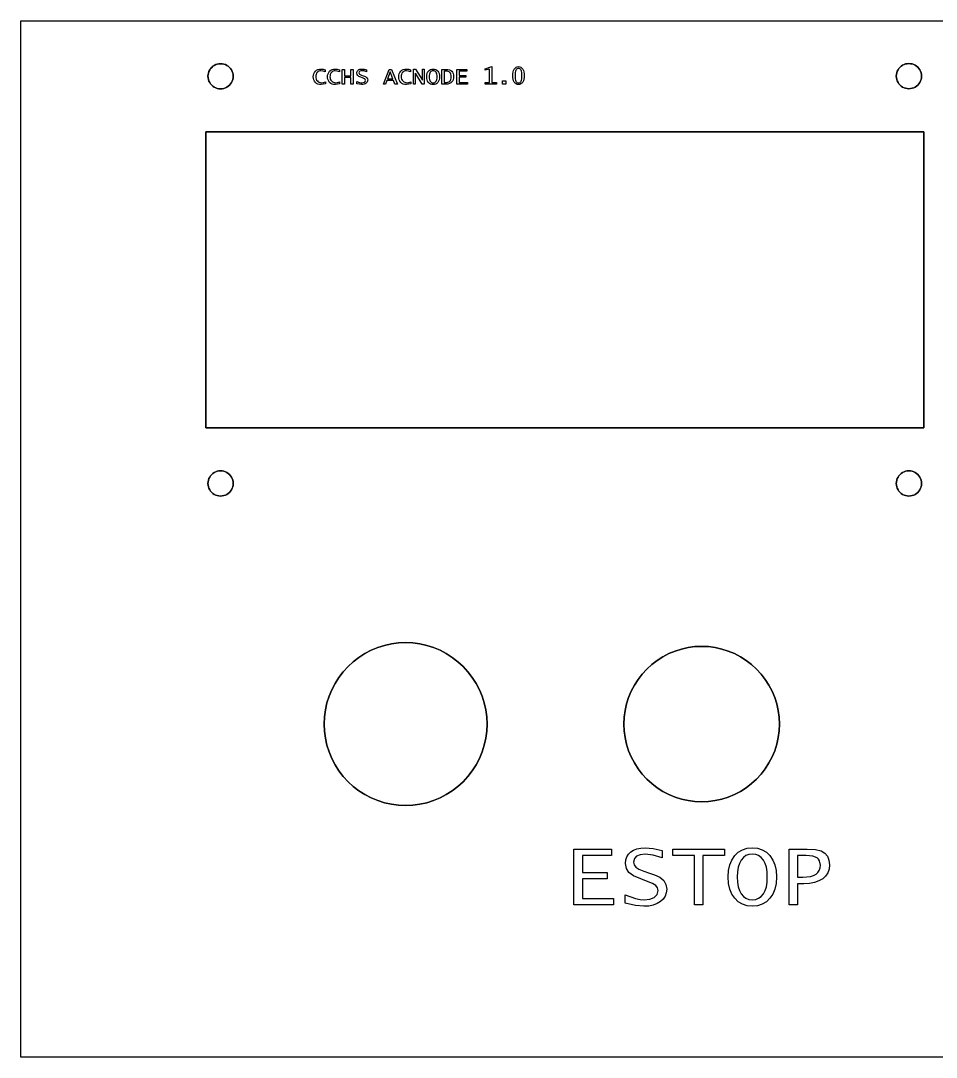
# Model space of a CAD drawing. Header units: metres. Extents: x 0 to 215, y 0 to 140.
# Drawn here: x 0 to 123.7, y 0 to 140 of the extents above; entities that cross this region are included whole.
import ezdxf

# ---------------------------------------------------------------- set-up
doc = ezdxf.new("R2010")
doc.units = ezdxf.units.M

msp = doc.modelspace()

# ---------------------------------------------------------------- linework, layer by layer
at = {"layer": 'CCHS ACNODE 1.0'}
for p, q in [((39.6, 132.85), (39.69, 133.03)), ((39.69, 133.03), (39.82, 133.19)), ((39.82, 133.19), (39.97, 133.31)), ((39.97, 133.31), (40.15, 133.41)), ((40.05, 133.02), (39.97, 132.9)), ((40.16, 133.12), (40.05, 133.02)), ((40.15, 133.41), (40.35, 133.46)), ((40.28, 133.19), (40.16, 133.12)), ((40.42, 133.23), (40.28, 133.19)), ((40.35, 133.46), (40.57, 133.48)), ((40.56, 133.25), (40.42, 133.23)), ((40.84, 133.21), (40.56, 133.25)), ((40.57, 133.48), (40.85, 133.46)), ((41.14, 133.11), (40.84, 133.21)), ((40.85, 133.46), (41.14, 133.39)), ((41.14, 133.39), (41.14, 133.11)), ((41.52, 132.85), (41.61, 133.03)), ((41.61, 133.03), (41.74, 133.19)), ((41.74, 133.19), (41.89, 133.31)), ((41.89, 133.31), (42.07, 133.41)), ((41.98, 133.02), (41.89, 132.9)), ((42.08, 133.12), (41.98, 133.02)), ((42.07, 133.41), (42.27, 133.46)), ((42.2, 133.19), (42.08, 133.12)), ((42.34, 133.23), (42.2, 133.19)), ((42.27, 133.46), (42.5, 133.48)), ((42.49, 133.25), (42.34, 133.23)), ((42.77, 133.21), (42.49, 133.25)), ((42.5, 133.48), (42.77, 133.46)), ((42.77, 133.46), (43.06, 133.39)), ((43.06, 133.11), (42.77, 133.21)), ((43.06, 133.39), (43.06, 133.11)), ((43.44, 131.43), (43.44, 133.43)), ((43.44, 133.43), (43.75, 133.43)), ((43.75, 133.43), (43.75, 132.56)), ((44.6, 132.56), (44.6, 133.43)), ((44.6, 133.43), (44.9, 133.43)), ((44.9, 133.43), (44.9, 131.43)), ((45.41, 132.91), (45.42, 133.04)), ((45.42, 133.04), (45.45, 133.15)), ((45.45, 133.15), (45.51, 133.25)), ((45.51, 133.25), (45.59, 133.33)), ((45.59, 133.33), (45.69, 133.4)), ((45.69, 133.4), (45.81, 133.44)), ((45.72, 133.09), (45.69, 132.97)), ((45.8, 133.18), (45.72, 133.09)), ((45.93, 133.23), (45.8, 133.18)), ((45.81, 133.44), (45.95, 133.47)), ((46.11, 133.25), (45.93, 133.23)), ((45.95, 133.47), (46.1, 133.48)), ((46.1, 133.48), (46.39, 133.46)), ((46.39, 133.22), (46.11, 133.25)), ((46.39, 133.46), (46.71, 133.38)), ((46.71, 133.12), (46.39, 133.22)), ((46.71, 133.38), (46.71, 133.12)), ((49, 131.43), (49.79, 133.43)), ((49.91, 133.12), (49.55, 132.16)), ((49.79, 133.43), (50.1, 133.43)), ((50.28, 132.16), (49.91, 133.12)), ((50.1, 133.43), (50.89, 131.43)), ((51.14, 132.85), (51.23, 133.03)), ((51.23, 133.03), (51.36, 133.19)), ((51.36, 133.19), (51.51, 133.31)), ((51.51, 133.31), (51.69, 133.41)), ((51.59, 133.02), (51.51, 132.9)), ((51.7, 133.12), (51.59, 133.02)), ((51.69, 133.41), (51.89, 133.46)), ((51.82, 133.19), (51.7, 133.12)), ((51.96, 133.23), (51.82, 133.19)), ((51.89, 133.46), (52.11, 133.48)), ((52.1, 133.25), (51.96, 133.23)), ((52.38, 133.21), (52.1, 133.25)), ((52.11, 133.48), (52.39, 133.46)), ((52.68, 133.11), (52.38, 133.21)), ((52.39, 133.46), (52.68, 133.39)), ((52.68, 133.39), (52.68, 133.11)), ((53.06, 131.43), (53.06, 133.44)), ((53.06, 133.44), (53.35, 133.44)), ((53.35, 133.44), (54.27, 131.98)), ((54.27, 131.98), (54.27, 133.44)), ((54.27, 133.44), (54.52, 133.44)), ((54.52, 133.44), (54.52, 131.43)), ((54.91, 132.86), (54.98, 133.04)), ((54.98, 133.04), (55.08, 133.2)), ((55.08, 133.2), (55.21, 133.32)), ((55.21, 133.32), (55.36, 133.41)), ((55.32, 133.04), (55.26, 132.92)), ((55.39, 133.13), (55.32, 133.04)), ((55.36, 133.41), (55.53, 133.46)), ((55.49, 133.2), (55.39, 133.13)), ((55.59, 133.24), (55.49, 133.2)), ((55.53, 133.46), (55.72, 133.48)), ((55.71, 133.25), (55.59, 133.24)), ((55.84, 133.24), (55.71, 133.25)), ((55.72, 133.48), (55.9, 133.46)), ((55.94, 133.2), (55.84, 133.24)), ((55.9, 133.46), (56.07, 133.41)), ((56.04, 133.13), (55.94, 133.2)), ((56.11, 133.04), (56.04, 133.13)), ((56.07, 133.41), (56.22, 133.32)), ((56.18, 132.92), (56.11, 133.04)), ((56.22, 133.32), (56.35, 133.2)), ((56.35, 133.2), (56.45, 133.04)), ((56.45, 133.04), (56.52, 132.86)), ((56.88, 131.43), (56.88, 133.43)), ((56.88, 133.43), (57.48, 133.43)), ((57.42, 133.2), (57.19, 133.2)), ((57.19, 133.2), (57.19, 131.66)), ((57.61, 133.19), (57.42, 133.2)), ((57.48, 133.43), (57.72, 133.42)), ((57.76, 133.16), (57.61, 133.19)), ((57.72, 133.42), (57.92, 133.37)), ((57.89, 133.1), (57.76, 133.16)), ((57.98, 133.02), (57.89, 133.1)), ((57.92, 133.37), (58.09, 133.3)), ((58.06, 132.92), (57.98, 133.02)), ((58.09, 133.3), (58.23, 133.19)), ((58.23, 133.19), (58.34, 133.06)), ((58.34, 133.06), (58.42, 132.89)), ((58.94, 131.43), (58.94, 133.43)), ((58.94, 133.43), (60.29, 133.43)), ((60.29, 133.2), (59.24, 133.2)), ((59.24, 133.2), (59.24, 132.59)), ((60.29, 133.43), (60.29, 133.2)), ((62.73, 133.51), (63.66, 133.8)), ((62.73, 133.32), (62.73, 133.51)), ((63.35, 133.46), (62.73, 133.32)), ((63.35, 131.66), (63.35, 133.46)), ((63.66, 133.8), (63.66, 131.66)), ((66.48, 132.85), (66.52, 133.08)), ((66.52, 133.08), (66.59, 133.29)), ((66.59, 133.29), (66.68, 133.47)), ((66.68, 133.47), (66.8, 133.61)), ((66.82, 133.01), (66.79, 132.59)), ((66.8, 133.61), (66.93, 133.71)), ((66.86, 133.18), (66.82, 133.01)), ((66.91, 133.32), (66.86, 133.18)), ((66.97, 133.43), (66.91, 133.32)), ((66.93, 133.71), (67.08, 133.78)), ((67.05, 133.5), (66.97, 133.43)), ((67.15, 133.55), (67.05, 133.5)), ((67.08, 133.78), (67.25, 133.8)), ((67.25, 133.57), (67.15, 133.55)), ((67.25, 133.8), (67.43, 133.78)), ((67.36, 133.55), (67.25, 133.57)), ((67.46, 133.5), (67.36, 133.55)), ((67.43, 133.78), (67.58, 133.71)), ((67.54, 133.43), (67.46, 133.5)), ((67.6, 133.32), (67.54, 133.43)), ((67.58, 133.71), (67.71, 133.61)), ((67.65, 133.18), (67.6, 133.32)), ((67.69, 133.01), (67.65, 133.18)), ((67.72, 132.59), (67.69, 133.01)), ((67.71, 133.61), (67.83, 133.47)), ((67.83, 133.47), (67.92, 133.29)), ((67.92, 133.29), (67.99, 133.08)), ((67.99, 133.08), (68.03, 132.85)), ((39.53, 132.42), (39.54, 132.65)), ((39.54, 132.2), (39.53, 132.42)), ((39.54, 132.65), (39.6, 132.85)), ((39.6, 132), (39.54, 132.2)), ((39.69, 131.82), (39.6, 132)), ((39.82, 131.67), (39.69, 131.82)), ((39.97, 131.54), (39.82, 131.67)), ((39.87, 132.61), (39.85, 132.44)), ((39.85, 132.44), (39.87, 132.27)), ((39.9, 132.76), (39.87, 132.61)), ((39.87, 132.27), (39.91, 132.12)), ((39.97, 132.9), (39.9, 132.76)), ((39.91, 132.12), (39.98, 131.98)), ((39.98, 131.98), (40.08, 131.86)), ((40.08, 131.86), (40.2, 131.76)), ((40.2, 131.76), (40.34, 131.69)), ((40.34, 131.69), (40.49, 131.65)), ((40.49, 131.65), (40.66, 131.63)), ((40.66, 131.63), (40.89, 131.66)), ((40.89, 131.66), (41.17, 131.75)), ((41.17, 131.75), (41.17, 131.49)), ((41.45, 132.42), (41.47, 132.65)), ((41.47, 132.2), (41.45, 132.42)), ((41.47, 132.65), (41.52, 132.85)), ((41.52, 132), (41.47, 132.2)), ((41.61, 131.82), (41.52, 132)), ((41.74, 131.67), (41.61, 131.82)), ((41.9, 131.54), (41.74, 131.67)), ((41.79, 132.61), (41.78, 132.44)), ((41.78, 132.44), (41.79, 132.27)), ((41.83, 132.76), (41.79, 132.61)), ((41.79, 132.27), (41.83, 132.12)), ((41.89, 132.9), (41.83, 132.76)), ((41.83, 132.12), (41.9, 131.98)), ((41.9, 131.98), (42, 131.86)), ((42, 131.86), (42.12, 131.76)), ((42.12, 131.76), (42.26, 131.69)), ((42.26, 131.69), (42.41, 131.65)), ((42.41, 131.65), (42.58, 131.63)), ((42.58, 131.63), (42.82, 131.66)), ((42.82, 131.66), (43.09, 131.75)), ((43.09, 131.75), (43.09, 131.49)), ((43.75, 132.56), (44.6, 132.56)), ((44.6, 132.33), (43.75, 132.33)), ((43.75, 132.33), (43.75, 131.43)), ((44.6, 131.43), (44.6, 132.33)), ((45.39, 131.49), (45.39, 131.8)), ((45.39, 131.8), (45.77, 131.66)), ((45.44, 132.73), (45.41, 132.91)), ((45.53, 132.59), (45.44, 132.73)), ((45.69, 132.48), (45.53, 132.59)), ((45.69, 132.97), (45.71, 132.87)), ((45.95, 132.36), (45.69, 132.48)), ((45.71, 132.87), (45.77, 132.79)), ((45.77, 132.79), (45.88, 132.72)), ((45.77, 131.66), (45.93, 131.63)), ((45.88, 132.72), (46.06, 132.64)), ((45.93, 131.63), (46.07, 131.61)), ((46.16, 132.29), (45.95, 132.36)), ((46.06, 132.64), (46.26, 132.57)), ((46.07, 131.61), (46.27, 131.64)), ((46.37, 132.2), (46.16, 132.29)), ((46.26, 132.57), (46.44, 132.51)), ((46.27, 131.64), (46.43, 131.7)), ((46.49, 132.13), (46.37, 132.2)), ((46.43, 131.7), (46.53, 131.81)), ((46.44, 132.51), (46.63, 132.42)), ((46.55, 132.05), (46.49, 132.13)), ((46.53, 131.81), (46.57, 131.94)), ((46.57, 131.94), (46.55, 132.05)), ((46.63, 132.42), (46.77, 132.3)), ((46.75, 131.64), (46.66, 131.55)), ((46.82, 131.74), (46.75, 131.64)), ((46.77, 132.3), (46.85, 132.16)), ((46.86, 131.86), (46.82, 131.74)), ((46.85, 132.16), (46.88, 131.99)), ((46.88, 131.99), (46.86, 131.86)), ((49.46, 131.93), (49.27, 131.43)), ((50.37, 131.93), (49.46, 131.93)), ((49.55, 132.16), (50.28, 132.16)), ((50.56, 131.43), (50.37, 131.93)), ((51.07, 132.42), (51.08, 132.65)), ((51.08, 132.2), (51.07, 132.42)), ((51.08, 132.65), (51.14, 132.85)), ((51.14, 132), (51.08, 132.2)), ((51.23, 131.82), (51.14, 132)), ((51.36, 131.67), (51.23, 131.82)), ((51.51, 131.54), (51.36, 131.67)), ((51.41, 132.61), (51.39, 132.44)), ((51.39, 132.44), (51.41, 132.27)), ((51.44, 132.76), (51.41, 132.61)), ((51.41, 132.27), (51.45, 132.12)), ((51.51, 132.9), (51.44, 132.76)), ((51.45, 132.12), (51.52, 131.98)), ((51.52, 131.98), (51.62, 131.86)), ((51.62, 131.86), (51.74, 131.76)), ((51.74, 131.76), (51.88, 131.69)), ((51.88, 131.69), (52.03, 131.65)), ((52.03, 131.65), (52.2, 131.63)), ((52.2, 131.63), (52.43, 131.66)), ((52.43, 131.66), (52.71, 131.75)), ((52.71, 131.75), (52.71, 131.49)), ((53.31, 132.9), (53.31, 131.43)), ((54.24, 131.43), (53.32, 132.9)), ((54.85, 132.43), (54.86, 132.66)), ((54.86, 132.2), (54.85, 132.43)), ((54.86, 132.66), (54.91, 132.86)), ((54.91, 132), (54.86, 132.2)), ((54.98, 131.82), (54.91, 132)), ((55.08, 131.67), (54.98, 131.82)), ((55.21, 131.54), (55.08, 131.67)), ((55.19, 132.62), (55.18, 132.43)), ((55.18, 132.43), (55.19, 132.25)), ((55.21, 132.78), (55.19, 132.62)), ((55.19, 132.25), (55.21, 132.08)), ((55.26, 132.92), (55.21, 132.78)), ((55.21, 132.08), (55.26, 131.94)), ((55.26, 131.94), (55.32, 131.83)), ((55.32, 131.83), (55.39, 131.73)), ((55.39, 131.73), (55.49, 131.67)), ((55.49, 131.67), (55.59, 131.63)), ((55.59, 131.63), (55.71, 131.61)), ((55.71, 131.61), (55.84, 131.63)), ((55.84, 131.63), (55.94, 131.67)), ((55.94, 131.67), (56.04, 131.73)), ((56.04, 131.73), (56.11, 131.83)), ((56.11, 131.83), (56.18, 131.94)), ((56.22, 132.78), (56.18, 132.92)), ((56.18, 131.94), (56.22, 132.08)), ((56.25, 132.62), (56.22, 132.78)), ((56.22, 132.08), (56.25, 132.25)), ((56.35, 131.67), (56.22, 131.54)), ((56.25, 132.43), (56.25, 132.62)), ((56.25, 132.25), (56.25, 132.43)), ((56.45, 131.82), (56.35, 131.67)), ((56.52, 132), (56.45, 131.82)), ((56.52, 132.86), (56.57, 132.66)), ((56.57, 132.2), (56.52, 132)), ((56.57, 132.66), (56.58, 132.43)), ((56.58, 132.43), (56.57, 132.2)), ((57.19, 131.66), (57.34, 131.66)), ((57.34, 131.66), (57.54, 131.67)), ((57.54, 131.67), (57.72, 131.71)), ((57.72, 131.71), (57.86, 131.76)), ((57.86, 131.76), (57.97, 131.84)), ((58.11, 131.6), (57.93, 131.51)), ((57.97, 131.84), (58.05, 131.94)), ((58.05, 131.94), (58.11, 132.07)), ((58.11, 132.78), (58.06, 132.92)), ((58.14, 132.62), (58.11, 132.78)), ((58.11, 132.07), (58.14, 132.23)), ((58.26, 131.75), (58.11, 131.6)), ((58.15, 132.42), (58.14, 132.62)), ((58.14, 132.23), (58.15, 132.42)), ((58.36, 131.9), (58.26, 131.75)), ((58.43, 132.07), (58.36, 131.9)), ((58.42, 132.89), (58.46, 132.7)), ((58.47, 132.26), (58.43, 132.07)), ((58.46, 132.7), (58.48, 132.47)), ((58.48, 132.47), (58.47, 132.26)), ((59.24, 132.59), (60.13, 132.59)), ((60.13, 132.36), (59.24, 132.36)), ((59.24, 132.36), (59.24, 131.66)), ((59.24, 131.66), (60.36, 131.66)), ((60.13, 132.59), (60.13, 132.36)), ((60.36, 131.66), (60.36, 131.43)), ((62.73, 131.43), (62.73, 131.66)), ((62.73, 131.66), (63.35, 131.66)), ((63.66, 131.66), (64.27, 131.66)), ((64.27, 131.66), (64.27, 131.43)), ((65.1, 131.43), (65.1, 131.89)), ((65.1, 131.89), (65.56, 131.89)), ((65.56, 131.89), (65.56, 131.43)), ((66.47, 132.59), (66.48, 132.85)), ((66.48, 132.32), (66.47, 132.59)), ((66.52, 132.09), (66.48, 132.32)), ((66.59, 131.88), (66.52, 132.09)), ((66.68, 131.7), (66.59, 131.88)), ((66.8, 131.56), (66.68, 131.7)), ((66.79, 132.59), (66.82, 132.16)), ((66.82, 132.16), (66.86, 131.99)), ((66.86, 131.99), (66.91, 131.85)), ((66.91, 131.85), (66.97, 131.74)), ((66.97, 131.74), (67.05, 131.67)), ((67.05, 131.67), (67.15, 131.62)), ((67.15, 131.62), (67.25, 131.6)), ((67.25, 131.6), (67.36, 131.62)), ((67.36, 131.62), (67.46, 131.67)), ((67.46, 131.67), (67.54, 131.74)), ((67.54, 131.74), (67.6, 131.85)), ((67.6, 131.85), (67.65, 131.99)), ((67.65, 131.99), (67.69, 132.16)), ((67.69, 132.16), (67.72, 132.59)), ((67.83, 131.7), (67.71, 131.56)), ((67.92, 131.88), (67.83, 131.7)), ((67.99, 132.09), (67.92, 131.88)), ((68.03, 132.32), (67.99, 132.09)), ((68.03, 132.85), (68.04, 132.59)), ((68.04, 132.59), (68.03, 132.32)), ((40.15, 131.45), (39.97, 131.54)), ((40.36, 131.4), (40.15, 131.45)), ((40.59, 131.38), (40.36, 131.4)), ((40.87, 131.41), (40.59, 131.38)), ((41.17, 131.49), (40.87, 131.41)), ((42.08, 131.45), (41.9, 131.54)), ((42.28, 131.4), (42.08, 131.45)), ((42.51, 131.38), (42.28, 131.4)), ((42.79, 131.41), (42.51, 131.38)), ((43.09, 131.49), (42.79, 131.41)), ((43.75, 131.43), (43.44, 131.43)), ((44.9, 131.43), (44.6, 131.43)), ((45.76, 131.41), (45.39, 131.49)), ((46.06, 131.38), (45.76, 131.41)), ((46.24, 131.39), (46.06, 131.38)), ((46.4, 131.42), (46.24, 131.39)), ((46.53, 131.48), (46.4, 131.42)), ((46.66, 131.55), (46.53, 131.48)), ((49.27, 131.43), (49, 131.43)), ((50.89, 131.43), (50.56, 131.43)), ((51.69, 131.45), (51.51, 131.54)), ((51.9, 131.4), (51.69, 131.45)), ((52.13, 131.38), (51.9, 131.4)), ((52.41, 131.41), (52.13, 131.38)), ((52.71, 131.49), (52.41, 131.41)), ((53.31, 131.43), (53.06, 131.43)), ((54.52, 131.43), (54.24, 131.43)), ((55.36, 131.45), (55.21, 131.54)), ((55.53, 131.4), (55.36, 131.45)), ((55.72, 131.38), (55.53, 131.4)), ((55.9, 131.4), (55.72, 131.38)), ((56.07, 131.45), (55.9, 131.4)), ((56.22, 131.54), (56.07, 131.45)), ((57.4, 131.43), (56.88, 131.43)), ((57.7, 131.45), (57.4, 131.43)), ((57.93, 131.51), (57.7, 131.45)), ((60.36, 131.43), (58.94, 131.43)), ((64.27, 131.43), (62.73, 131.43)), ((65.56, 131.43), (65.1, 131.43)), ((66.93, 131.46), (66.8, 131.56)), ((67.08, 131.39), (66.93, 131.46)), ((67.25, 131.37), (67.08, 131.39)), ((67.43, 131.39), (67.25, 131.37)), ((67.58, 131.46), (67.43, 131.39)), ((67.71, 131.56), (67.58, 131.46))]:
    msp.add_line(p, q, dxfattribs=at)
at = {"layer": 'ESTOP'}
for p, q in [((74.73, 20.58), (74.73, 28.12)), ((74.73, 28.12), (79.83, 28.12)), ((79.83, 28.12), (79.83, 27.25)), ((82.8, 27.98), (83.25, 28.16)), ((83.25, 28.16), (83.77, 28.26)), ((83.77, 28.26), (84.36, 28.3)), ((84.36, 28.3), (85.44, 28.21)), ((85.44, 28.21), (86.65, 27.94)), ((88.11, 27.25), (88.11, 28.12)), ((88.11, 28.12), (95.07, 28.12)), ((95.07, 28.12), (95.07, 27.25)), ((96.94, 27.7), (97.5, 28.03)), ((97.5, 28.03), (98.13, 28.23)), ((98.13, 28.23), (98.84, 28.3)), ((98.84, 28.3), (99.55, 28.23)), ((99.55, 28.23), (100.18, 28.03)), ((100.18, 28.03), (100.74, 27.7)), ((103.8, 20.58), (103.8, 28.12)), ((103.8, 28.12), (106.26, 28.12)), ((106.26, 28.12), (107.38, 28.06)), ((107.38, 28.06), (108.13, 27.88)), ((79.83, 27.25), (75.89, 27.25)), ((75.89, 27.25), (75.89, 24.96)), ((81.73, 26.17), (81.77, 26.65)), ((81.77, 26.65), (81.9, 27.07)), ((81.9, 27.07), (82.12, 27.43)), ((82.12, 27.43), (82.42, 27.74)), ((82.42, 27.74), (82.8, 27.98)), ((82.91, 26.83), (82.81, 26.37)), ((83.2, 27.16), (82.91, 26.83)), ((83.69, 27.36), (83.2, 27.16)), ((84.38, 27.43), (83.69, 27.36)), ((85.44, 27.31), (84.38, 27.43)), ((86.65, 26.94), (85.44, 27.31)), ((86.65, 27.94), (86.65, 26.94)), ((91.01, 27.25), (88.11, 27.25)), ((91.01, 20.58), (91.01, 27.25)), ((95.07, 27.25), (92.16, 27.25)), ((92.16, 27.25), (92.16, 20.58)), ((95.8, 25.97), (96.08, 26.64)), ((96.08, 26.64), (96.46, 27.23)), ((96.46, 27.23), (96.94, 27.7)), ((97.34, 26.63), (97.11, 26.18)), ((97.63, 26.98), (97.34, 26.63)), ((97.98, 27.23), (97.63, 26.98)), ((98.38, 27.38), (97.98, 27.23)), ((98.84, 27.43), (98.38, 27.38)), ((99.3, 27.38), (98.84, 27.43)), ((99.7, 27.23), (99.3, 27.38)), ((100.05, 26.98), (99.7, 27.23)), ((100.34, 26.63), (100.05, 26.98)), ((100.58, 26.18), (100.34, 26.63)), ((100.74, 27.7), (101.22, 27.23)), ((101.22, 27.23), (101.61, 26.64)), ((101.61, 26.64), (101.89, 25.97)), ((106.11, 27.25), (104.96, 27.25)), ((104.96, 27.25), (104.96, 24.31)), ((107, 27.17), (106.11, 27.25)), ((107.59, 26.95), (107, 27.17)), ((107.79, 26.77), (107.59, 26.95)), ((107.92, 26.55), (107.79, 26.77)), ((108.13, 27.88), (108.63, 27.58)), ((108.63, 27.58), (108.98, 27.16)), ((108.98, 27.16), (109.2, 26.63)), ((109.2, 26.63), (109.27, 25.98)), ((81.84, 25.49), (81.73, 26.17)), ((82.18, 24.96), (81.84, 25.49)), ((82.81, 26.37), (82.88, 25.98)), ((82.88, 25.98), (83.1, 25.68)), ((83.1, 25.68), (83.52, 25.42)), ((83.52, 25.42), (84.19, 25.14)), ((95.58, 24.35), (95.63, 25.21)), ((95.63, 25.21), (95.8, 25.97)), ((96.94, 25.66), (96.85, 25.05)), ((97.11, 26.18), (96.94, 25.66)), ((100.74, 25.66), (100.58, 26.18)), ((100.84, 25.05), (100.74, 25.66)), ((101.89, 25.97), (102.05, 25.21)), ((102.05, 25.21), (102.11, 24.35)), ((107.7, 24.95), (107.89, 25.23)), ((107.89, 25.23), (108, 25.57)), ((108.04, 25.95), (107.92, 26.55)), ((108, 25.57), (108.04, 25.95)), ((109.21, 25.42), (109.04, 24.92)), ((109.27, 25.98), (109.21, 25.42)), ((75.89, 24.96), (79.23, 24.96)), ((79.23, 24.09), (75.89, 24.09)), ((75.89, 24.09), (75.89, 21.45)), ((79.23, 24.96), (79.23, 24.09)), ((82.8, 24.51), (82.18, 24.96)), ((83.79, 24.08), (82.8, 24.51)), ((84.56, 23.8), (83.79, 24.08)), ((84.19, 25.14), (84.93, 24.88)), ((84.93, 24.88), (85.64, 24.64)), ((85.64, 24.64), (86.35, 24.31)), ((86.35, 24.31), (86.87, 23.87)), ((86.87, 23.87), (87.17, 23.33)), ((95.63, 23.49), (95.58, 24.35)), ((96.85, 25.05), (96.81, 24.35)), ((96.81, 24.35), (96.85, 23.65)), ((100.87, 24.35), (100.84, 25.05)), ((100.84, 23.65), (100.87, 24.35)), ((102.11, 24.35), (102.05, 23.49)), ((104.96, 24.31), (105.69, 24.31)), ((105.69, 24.31), (106.71, 24.41)), ((106.71, 24.41), (107.12, 24.54)), ((107.12, 24.54), (107.45, 24.72)), ((107.84, 23.82), (107.25, 23.61)), ((107.45, 24.72), (107.7, 24.95)), ((108.35, 24.12), (107.84, 23.82)), ((108.75, 24.48), (108.35, 24.12)), ((109.04, 24.92), (108.75, 24.48)), ((85.35, 23.47), (84.56, 23.8)), ((85.81, 23.2), (85.35, 23.47)), ((86.04, 22.9), (85.81, 23.2)), ((85.98, 22), (86.11, 22.51)), ((86.11, 22.51), (86.04, 22.9)), ((87.17, 23.33), (87.28, 22.69)), ((87.28, 22.69), (87.22, 22.2)), ((95.8, 22.72), (95.63, 23.49)), ((96.08, 22.05), (95.8, 22.72)), ((96.85, 23.65), (96.94, 23.04)), ((96.94, 23.04), (97.11, 22.51)), ((97.11, 22.51), (97.34, 22.07)), ((100.34, 22.07), (100.58, 22.51)), ((100.58, 22.51), (100.74, 23.04)), ((100.74, 23.04), (100.84, 23.65)), ((101.89, 22.72), (101.61, 22.05)), ((102.05, 23.49), (101.89, 22.72)), ((105.81, 23.44), (104.96, 23.44)), ((104.96, 23.44), (104.96, 20.58)), ((106.58, 23.48), (105.81, 23.44)), ((107.25, 23.61), (106.58, 23.48)), ((75.89, 21.45), (80.1, 21.45)), ((80.1, 21.45), (80.1, 20.58)), ((81.68, 20.81), (81.68, 21.96)), ((81.68, 21.96), (83.08, 21.44)), ((83.08, 21.44), (83.69, 21.31)), ((83.69, 21.31), (84.23, 21.27)), ((84.23, 21.27), (85, 21.35)), ((85, 21.35), (85.6, 21.6)), ((85.6, 21.6), (85.98, 22)), ((86.44, 21.02), (85.98, 20.75)), ((86.8, 21.36), (86.44, 21.02)), ((87.07, 21.75), (86.8, 21.36)), ((87.22, 22.2), (87.07, 21.75)), ((96.46, 21.47), (96.08, 22.05)), ((96.94, 21), (96.46, 21.47)), ((97.34, 22.07), (97.63, 21.72)), ((97.63, 21.72), (97.98, 21.47)), ((97.98, 21.47), (98.38, 21.32)), ((98.38, 21.32), (98.84, 21.27)), ((98.84, 21.27), (99.3, 21.32)), ((99.3, 21.32), (99.7, 21.47)), ((99.7, 21.47), (100.05, 21.72)), ((100.05, 21.72), (100.34, 22.07)), ((101.22, 21.47), (100.74, 21)), ((101.61, 22.05), (101.22, 21.47)), ((80.1, 20.58), (74.73, 20.58)), ((83.08, 20.5), (81.68, 20.81)), ((84.2, 20.4), (83.08, 20.5)), ((84.86, 20.43), (84.2, 20.4)), ((85.46, 20.55), (84.86, 20.43)), ((85.98, 20.75), (85.46, 20.55)), ((92.16, 20.58), (91.01, 20.58)), ((97.5, 20.66), (96.94, 21)), ((98.13, 20.46), (97.5, 20.66)), ((98.84, 20.4), (98.13, 20.46)), ((99.55, 20.46), (98.84, 20.4)), ((100.18, 20.66), (99.55, 20.46)), ((100.74, 21), (100.18, 20.66)), ((104.96, 20.58), (103.8, 20.58))]:
    msp.add_line(p, q, dxfattribs=at)
at = {"layer": 'Layer0'}
for points in [[(0, 0, 0), (0, 140, 0), (215, 140, 0), (215, 0, 0), (0, 0, 0)], [(28.69, 132.28, 0), (28.7, 132.5, 0), (28.69, 132.72, 0), (28.64, 132.94, 0), (28.57, 133.15, 0), (28.47, 133.35, 0), (28.35, 133.53, 0), (28.2, 133.7, 0), (28.03, 133.85, 0), (27.85, 133.97, 0), (27.65, 134.07, 0), (27.44, 134.14, 0), (27.22, 134.19, 0), (27, 134.2, 0), (26.78, 134.19, 0), (26.56, 134.14, 0), (26.35, 134.07, 0), (26.15, 133.97, 0), (25.97, 133.85, 0), (25.8, 133.7, 0), (25.65, 133.53, 0), (25.53, 133.35, 0), (25.43, 133.15, 0), (25.36, 132.94, 0), (25.31, 132.72, 0), (25.3, 132.5, 0), (25.31, 132.28, 0), (25.36, 132.06, 0), (25.43, 131.85, 0), (25.53, 131.65, 0), (25.65, 131.47, 0), (25.8, 131.3, 0), (25.97, 131.15, 0), (26.15, 131.03, 0), (26.35, 130.93, 0), (26.56, 130.86, 0), (26.78, 130.81, 0), (27, 130.8, 0), (27.22, 130.81, 0), (27.44, 130.86, 0), (27.65, 130.93, 0), (27.85, 131.03, 0), (28.03, 131.15, 0), (28.2, 131.3, 0), (28.35, 131.47, 0), (28.47, 131.65, 0), (28.57, 131.85, 0), (28.64, 132.06, 0), (28.69, 132.28, 0)], [(28.7, 132.5, 0), (28.69, 132.28, 0), (28.64, 132.06, 0), (28.57, 131.85, 0), (28.47, 131.65, 0), (28.35, 131.47, 0), (28.2, 131.3, 0), (28.03, 131.15, 0), (27.85, 131.03, 0), (27.65, 130.93, 0), (27.44, 130.86, 0), (27.22, 130.81, 0), (27, 130.8, 0), (26.78, 130.81, 0), (26.56, 130.86, 0), (26.35, 130.93, 0), (26.15, 131.03, 0), (25.97, 131.15, 0), (25.8, 131.3, 0), (25.65, 131.47, 0), (25.53, 131.65, 0), (25.43, 131.85, 0), (25.36, 132.06, 0), (25.31, 132.28, 0), (25.3, 132.5, 0), (25.31, 132.72, 0), (25.36, 132.94, 0), (25.43, 133.15, 0), (25.53, 133.35, 0), (25.65, 133.53, 0), (25.8, 133.7, 0), (25.97, 133.85, 0), (26.15, 133.97, 0), (26.35, 134.07, 0), (26.56, 134.14, 0), (26.78, 134.19, 0), (27, 134.2, 0), (27.22, 134.19, 0), (27.44, 134.14, 0), (27.65, 134.07, 0), (27.85, 133.97, 0), (28.03, 133.85, 0), (28.2, 133.7, 0), (28.35, 133.53, 0), (28.47, 133.35, 0), (28.57, 133.15, 0), (28.64, 132.94, 0), (28.69, 132.72, 0), (28.7, 132.5, 0)], [(121.69, 132.29, 0), (121.7, 132.51, 0), (121.69, 132.74, 0), (121.64, 132.95, 0), (121.57, 133.17, 0), (121.47, 133.36, 0), (121.35, 133.55, 0), (121.2, 133.72, 0), (121.03, 133.86, 0), (120.85, 133.99, 0), (120.65, 134.09, 0), (120.44, 134.16, 0), (120.22, 134.2, 0), (120, 134.21, 0), (119.78, 134.2, 0), (119.56, 134.16, 0), (119.35, 134.09, 0), (119.15, 133.99, 0), (118.97, 133.86, 0), (118.8, 133.72, 0), (118.65, 133.55, 0), (118.53, 133.36, 0), (118.43, 133.17, 0), (118.36, 132.95, 0), (118.31, 132.74, 0), (118.3, 132.51, 0), (118.31, 132.29, 0), (118.36, 132.07, 0), (118.43, 131.86, 0), (118.53, 131.66, 0), (118.65, 131.48, 0), (118.8, 131.31, 0), (118.97, 131.17, 0), (119.15, 131.04, 0), (119.35, 130.94, 0), (119.56, 130.87, 0), (119.78, 130.83, 0), (120, 130.81, 0), (120.22, 130.83, 0), (120.44, 130.87, 0), (120.65, 130.94, 0), (120.85, 131.04, 0), (121.03, 131.17, 0), (121.2, 131.31, 0), (121.35, 131.48, 0), (121.47, 131.66, 0), (121.57, 131.86, 0), (121.64, 132.07, 0), (121.69, 132.29, 0)], [(121.7, 132.51, 0), (121.69, 132.29, 0), (121.64, 132.07, 0), (121.57, 131.86, 0), (121.47, 131.66, 0), (121.35, 131.48, 0), (121.2, 131.31, 0), (121.03, 131.17, 0), (120.85, 131.04, 0), (120.65, 130.94, 0), (120.44, 130.87, 0), (120.22, 130.83, 0), (120, 130.81, 0), (119.78, 130.83, 0), (119.56, 130.87, 0), (119.35, 130.94, 0), (119.15, 131.04, 0), (118.97, 131.17, 0), (118.8, 131.31, 0), (118.65, 131.48, 0), (118.53, 131.66, 0), (118.43, 131.86, 0), (118.36, 132.07, 0), (118.31, 132.29, 0), (118.3, 132.51, 0), (118.31, 132.74, 0), (118.36, 132.95, 0), (118.43, 133.17, 0), (118.53, 133.36, 0), (118.65, 133.55, 0), (118.8, 133.72, 0), (118.97, 133.86, 0), (119.15, 133.99, 0), (119.35, 134.09, 0), (119.56, 134.16, 0), (119.78, 134.2, 0), (120, 134.21, 0), (120.22, 134.2, 0), (120.44, 134.16, 0), (120.65, 134.09, 0), (120.85, 133.99, 0), (121.03, 133.86, 0), (121.2, 133.72, 0), (121.35, 133.55, 0), (121.47, 133.36, 0), (121.57, 133.17, 0), (121.64, 132.95, 0), (121.69, 132.74, 0), (121.7, 132.51, 0)], [(25, 85, 0), (122, 85, 0), (122, 125, 0), (25, 125, 0), (25, 85, 0)], [(122, 85, 0), (25, 85, 0), (25, 125, 0), (122, 125, 0), (122, 85, 0)], [(28.69, 77.28, 0), (28.7, 77.5, 0), (28.69, 77.72, 0), (28.64, 77.94, 0), (28.57, 78.15, 0), (28.47, 78.35, 0), (28.35, 78.53, 0), (28.2, 78.7, 0), (28.03, 78.85, 0), (27.85, 78.97, 0), (27.65, 79.07, 0), (27.44, 79.14, 0), (27.22, 79.19, 0), (27, 79.2, 0), (26.78, 79.19, 0), (26.56, 79.14, 0), (26.35, 79.07, 0), (26.15, 78.97, 0), (25.97, 78.85, 0), (25.8, 78.7, 0), (25.65, 78.53, 0), (25.53, 78.35, 0), (25.43, 78.15, 0), (25.36, 77.94, 0), (25.31, 77.72, 0), (25.3, 77.5, 0), (25.31, 77.28, 0), (25.36, 77.06, 0), (25.43, 76.85, 0), (25.53, 76.65, 0), (25.65, 76.47, 0), (25.8, 76.3, 0), (25.97, 76.15, 0), (26.15, 76.03, 0), (26.35, 75.93, 0), (26.56, 75.86, 0), (26.78, 75.81, 0), (27, 75.8, 0), (27.22, 75.81, 0), (27.44, 75.86, 0), (27.65, 75.93, 0), (27.85, 76.03, 0), (28.03, 76.15, 0), (28.2, 76.3, 0), (28.35, 76.47, 0), (28.47, 76.65, 0), (28.57, 76.85, 0), (28.64, 77.06, 0), (28.69, 77.28, 0)], [(28.7, 77.5, 0), (28.69, 77.28, 0), (28.64, 77.06, 0), (28.57, 76.85, 0), (28.47, 76.65, 0), (28.35, 76.47, 0), (28.2, 76.3, 0), (28.03, 76.15, 0), (27.85, 76.03, 0), (27.65, 75.93, 0), (27.44, 75.86, 0), (27.22, 75.81, 0), (27, 75.8, 0), (26.78, 75.81, 0), (26.56, 75.86, 0), (26.35, 75.93, 0), (26.15, 76.03, 0), (25.97, 76.15, 0), (25.8, 76.3, 0), (25.65, 76.47, 0), (25.53, 76.65, 0), (25.43, 76.85, 0), (25.36, 77.06, 0), (25.31, 77.28, 0), (25.3, 77.5, 0), (25.31, 77.72, 0), (25.36, 77.94, 0), (25.43, 78.15, 0), (25.53, 78.35, 0), (25.65, 78.53, 0), (25.8, 78.7, 0), (25.97, 78.85, 0), (26.15, 78.97, 0), (26.35, 79.07, 0), (26.56, 79.14, 0), (26.78, 79.19, 0), (27, 79.2, 0), (27.22, 79.19, 0), (27.44, 79.14, 0), (27.65, 79.07, 0), (27.85, 78.97, 0), (28.03, 78.85, 0), (28.2, 78.7, 0), (28.35, 78.53, 0), (28.47, 78.35, 0), (28.57, 78.15, 0), (28.64, 77.94, 0), (28.69, 77.72, 0), (28.7, 77.5, 0)], [(121.69, 77.28, 0), (121.7, 77.5, 0), (121.69, 77.72, 0), (121.64, 77.94, 0), (121.57, 78.15, 0), (121.47, 78.35, 0), (121.35, 78.53, 0), (121.2, 78.7, 0), (121.03, 78.85, 0), (120.85, 78.97, 0), (120.65, 79.07, 0), (120.44, 79.14, 0), (120.22, 79.19, 0), (120, 79.2, 0), (119.78, 79.19, 0), (119.56, 79.14, 0), (119.35, 79.07, 0), (119.15, 78.97, 0), (118.97, 78.85, 0), (118.8, 78.7, 0), (118.65, 78.53, 0), (118.53, 78.35, 0), (118.43, 78.15, 0), (118.36, 77.94, 0), (118.31, 77.72, 0), (118.3, 77.5, 0), (118.31, 77.28, 0), (118.36, 77.06, 0), (118.43, 76.85, 0), (118.53, 76.65, 0), (118.65, 76.47, 0), (118.8, 76.3, 0), (118.97, 76.15, 0), (119.15, 76.03, 0), (119.35, 75.93, 0), (119.56, 75.86, 0), (119.78, 75.81, 0), (120, 75.8, 0), (120.22, 75.81, 0), (120.44, 75.86, 0), (120.65, 75.93, 0), (120.85, 76.03, 0), (121.03, 76.15, 0), (121.2, 76.3, 0), (121.35, 76.47, 0), (121.47, 76.65, 0), (121.57, 76.85, 0), (121.64, 77.06, 0), (121.69, 77.28, 0)], [(121.7, 77.5, 0), (121.69, 77.28, 0), (121.64, 77.06, 0), (121.57, 76.85, 0), (121.47, 76.65, 0), (121.35, 76.47, 0), (121.2, 76.3, 0), (121.03, 76.15, 0), (120.85, 76.03, 0), (120.65, 75.93, 0), (120.44, 75.86, 0), (120.22, 75.81, 0), (120, 75.8, 0), (119.78, 75.81, 0), (119.56, 75.86, 0), (119.35, 75.93, 0), (119.15, 76.03, 0), (118.97, 76.15, 0), (118.8, 76.3, 0), (118.65, 76.47, 0), (118.53, 76.65, 0), (118.43, 76.85, 0), (118.36, 77.06, 0), (118.31, 77.28, 0), (118.3, 77.5, 0), (118.31, 77.72, 0), (118.36, 77.94, 0), (118.43, 78.15, 0), (118.53, 78.35, 0), (118.65, 78.53, 0), (118.8, 78.7, 0), (118.97, 78.85, 0), (119.15, 78.97, 0), (119.35, 79.07, 0), (119.56, 79.14, 0), (119.78, 79.19, 0), (120, 79.2, 0), (120.22, 79.19, 0), (120.44, 79.14, 0), (120.65, 79.07, 0), (120.85, 78.97, 0), (121.03, 78.85, 0), (121.2, 78.7, 0), (121.35, 78.53, 0), (121.47, 78.35, 0), (121.57, 78.15, 0), (121.64, 77.94, 0), (121.69, 77.72, 0), (121.7, 77.5, 0)], [(63, 45, 0), (62.96, 44.04, 0), (62.83, 43.09, 0), (62.63, 42.15, 0), (62.34, 41.24, 0), (61.97, 40.35, 0), (61.53, 39.5, 0), (61.01, 38.69, 0), (60.43, 37.93, 0), (59.78, 37.22, 0), (59.07, 36.57, 0), (58.31, 35.99, 0), (57.5, 35.47, 0), (56.65, 35.03, 0), (55.76, 34.66, 0), (54.85, 34.37, 0), (53.91, 34.17, 0), (52.96, 34.04, 0), (52, 34, 0), (51.04, 34.04, 0), (50.09, 34.17, 0), (49.15, 34.37, 0), (48.24, 34.66, 0), (47.35, 35.03, 0), (46.5, 35.47, 0), (45.69, 35.99, 0), (44.93, 36.57, 0), (44.22, 37.22, 0), (43.57, 37.93, 0), (42.99, 38.69, 0), (42.47, 39.5, 0), (42.03, 40.35, 0), (41.66, 41.24, 0), (41.37, 42.15, 0), (41.17, 43.09, 0), (41.04, 44.04, 0), (41, 45, 0), (41.04, 45.96, 0), (41.17, 46.91, 0), (41.37, 47.85, 0), (41.66, 48.76, 0), (42.03, 49.65, 0), (42.47, 50.5, 0), (42.99, 51.31, 0), (43.57, 52.07, 0), (44.22, 52.78, 0), (44.93, 53.43, 0), (45.69, 54.01, 0), (46.5, 54.53, 0), (47.35, 54.97, 0), (48.24, 55.34, 0), (49.15, 55.63, 0), (50.09, 55.83, 0), (51.04, 55.96, 0), (52, 56, 0), (52.96, 55.96, 0), (53.91, 55.83, 0), (54.85, 55.63, 0), (55.76, 55.34, 0), (56.65, 54.97, 0), (57.5, 54.53, 0), (58.31, 54.01, 0), (59.07, 53.43, 0), (59.78, 52.78, 0), (60.43, 52.07, 0), (61.01, 51.31, 0), (61.53, 50.5, 0), (61.97, 49.65, 0), (62.34, 48.76, 0), (62.63, 47.85, 0), (62.83, 46.91, 0), (62.96, 45.96, 0), (63, 45, 0)], [(63, 45, 0), (62.96, 45.96, 0), (62.83, 46.91, 0), (62.63, 47.85, 0), (62.34, 48.76, 0), (61.97, 49.65, 0), (61.53, 50.5, 0), (61.01, 51.31, 0), (60.43, 52.07, 0), (59.78, 52.78, 0), (59.07, 53.43, 0), (58.31, 54.01, 0), (57.5, 54.53, 0), (56.65, 54.97, 0), (55.76, 55.34, 0), (54.85, 55.63, 0), (53.91, 55.83, 0), (52.96, 55.96, 0), (52, 56, 0), (51.04, 55.96, 0), (50.09, 55.83, 0), (49.15, 55.63, 0), (48.24, 55.34, 0), (47.35, 54.97, 0), (46.5, 54.53, 0), (45.69, 54.01, 0), (44.93, 53.43, 0), (44.22, 52.78, 0), (43.57, 52.07, 0), (42.99, 51.31, 0), (42.47, 50.5, 0), (42.03, 49.65, 0), (41.66, 48.76, 0), (41.37, 47.85, 0), (41.17, 46.91, 0), (41.04, 45.96, 0), (41, 45, 0), (41.04, 44.04, 0), (41.17, 43.09, 0), (41.37, 42.15, 0), (41.66, 41.24, 0), (42.03, 40.35, 0), (42.47, 39.5, 0), (42.99, 38.69, 0), (43.57, 37.93, 0), (44.22, 37.22, 0), (44.93, 36.57, 0), (45.69, 35.99, 0), (46.5, 35.47, 0), (47.35, 35.03, 0), (48.24, 34.66, 0), (49.15, 34.37, 0), (50.09, 34.17, 0), (51.04, 34.04, 0), (52, 34, 0), (52.96, 34.04, 0), (53.91, 34.17, 0), (54.85, 34.37, 0), (55.76, 34.66, 0), (56.65, 35.03, 0), (57.5, 35.47, 0), (58.31, 35.99, 0), (59.07, 36.57, 0), (59.78, 37.22, 0), (60.43, 37.93, 0), (61.01, 38.69, 0), (61.53, 39.5, 0), (61.97, 40.35, 0), (62.34, 41.24, 0), (62.63, 42.15, 0), (62.83, 43.09, 0), (62.96, 44.04, 0), (63, 45, 0)], [(102.5, 45, 0), (102.46, 45.92, 0), (102.34, 46.82, 0), (102.14, 47.72, 0), (101.87, 48.59, 0), (101.52, 49.44, 0), (101.09, 50.25, 0), (100.6, 51.02, 0), (100.04, 51.75, 0), (99.42, 52.42, 0), (98.75, 53.04, 0), (98.02, 53.6, 0), (97.25, 54.09, 0), (96.44, 54.52, 0), (95.59, 54.87, 0), (94.72, 55.14, 0), (93.82, 55.34, 0), (92.92, 55.46, 0), (92, 55.5, 0), (91.08, 55.46, 0), (90.18, 55.34, 0), (89.28, 55.14, 0), (88.41, 54.87, 0), (87.56, 54.52, 0), (86.75, 54.09, 0), (85.98, 53.6, 0), (85.25, 53.04, 0), (84.58, 52.42, 0), (83.96, 51.75, 0), (83.4, 51.02, 0), (82.91, 50.25, 0), (82.48, 49.44, 0), (82.13, 48.59, 0), (81.86, 47.72, 0), (81.66, 46.82, 0), (81.54, 45.92, 0), (81.5, 45, 0), (81.54, 44.08, 0), (81.66, 43.18, 0), (81.86, 42.28, 0), (82.13, 41.41, 0), (82.48, 40.56, 0), (82.91, 39.75, 0), (83.4, 38.98, 0), (83.96, 38.25, 0), (84.58, 37.58, 0), (85.25, 36.96, 0), (85.98, 36.4, 0), (86.75, 35.91, 0), (87.56, 35.48, 0), (88.41, 35.13, 0), (89.28, 34.86, 0), (90.18, 34.66, 0), (91.08, 34.54, 0), (92, 34.5, 0), (92.92, 34.54, 0), (93.82, 34.66, 0), (94.72, 34.86, 0), (95.59, 35.13, 0), (96.44, 35.48, 0), (97.25, 35.91, 0), (98.02, 36.4, 0), (98.75, 36.96, 0), (99.42, 37.58, 0), (100.04, 38.25, 0), (100.6, 38.98, 0), (101.09, 39.75, 0), (101.52, 40.56, 0), (101.87, 41.41, 0), (102.14, 42.28, 0), (102.34, 43.18, 0), (102.46, 44.08, 0), (102.5, 45, 0)], [(102.5, 45, 0), (102.46, 44.08, 0), (102.34, 43.18, 0), (102.14, 42.28, 0), (101.87, 41.41, 0), (101.52, 40.56, 0), (101.09, 39.75, 0), (100.6, 38.98, 0), (100.04, 38.25, 0), (99.42, 37.58, 0), (98.75, 36.96, 0), (98.02, 36.4, 0), (97.25, 35.91, 0), (96.44, 35.48, 0), (95.59, 35.13, 0), (94.72, 34.86, 0), (93.82, 34.66, 0), (92.92, 34.54, 0), (92, 34.5, 0), (91.08, 34.54, 0), (90.18, 34.66, 0), (89.28, 34.86, 0), (88.41, 35.13, 0), (87.56, 35.48, 0), (86.75, 35.91, 0), (85.98, 36.4, 0), (85.25, 36.96, 0), (84.58, 37.58, 0), (83.96, 38.25, 0), (83.4, 38.98, 0), (82.91, 39.75, 0), (82.48, 40.56, 0), (82.13, 41.41, 0), (81.86, 42.28, 0), (81.66, 43.18, 0), (81.54, 44.08, 0), (81.5, 45, 0), (81.54, 45.92, 0), (81.66, 46.82, 0), (81.86, 47.72, 0), (82.13, 48.59, 0), (82.48, 49.44, 0), (82.91, 50.25, 0), (83.4, 51.02, 0), (83.96, 51.75, 0), (84.58, 52.42, 0), (85.25, 53.04, 0), (85.98, 53.6, 0), (86.75, 54.09, 0), (87.56, 54.52, 0), (88.41, 54.87, 0), (89.28, 55.14, 0), (90.18, 55.34, 0), (91.08, 55.46, 0), (92, 55.5, 0), (92.92, 55.46, 0), (93.82, 55.34, 0), (94.72, 55.14, 0), (95.59, 54.87, 0), (96.44, 54.52, 0), (97.25, 54.09, 0), (98.02, 53.6, 0), (98.75, 53.04, 0), (99.42, 52.42, 0), (100.04, 51.75, 0), (100.6, 51.02, 0), (101.09, 50.25, 0), (101.52, 49.44, 0), (101.87, 48.59, 0), (102.14, 47.72, 0), (102.34, 46.82, 0), (102.46, 45.92, 0), (102.5, 45, 0)]]:
    msp.add_polyline3d(points, dxfattribs=at)

doc.saveas('drawing.dxf')
